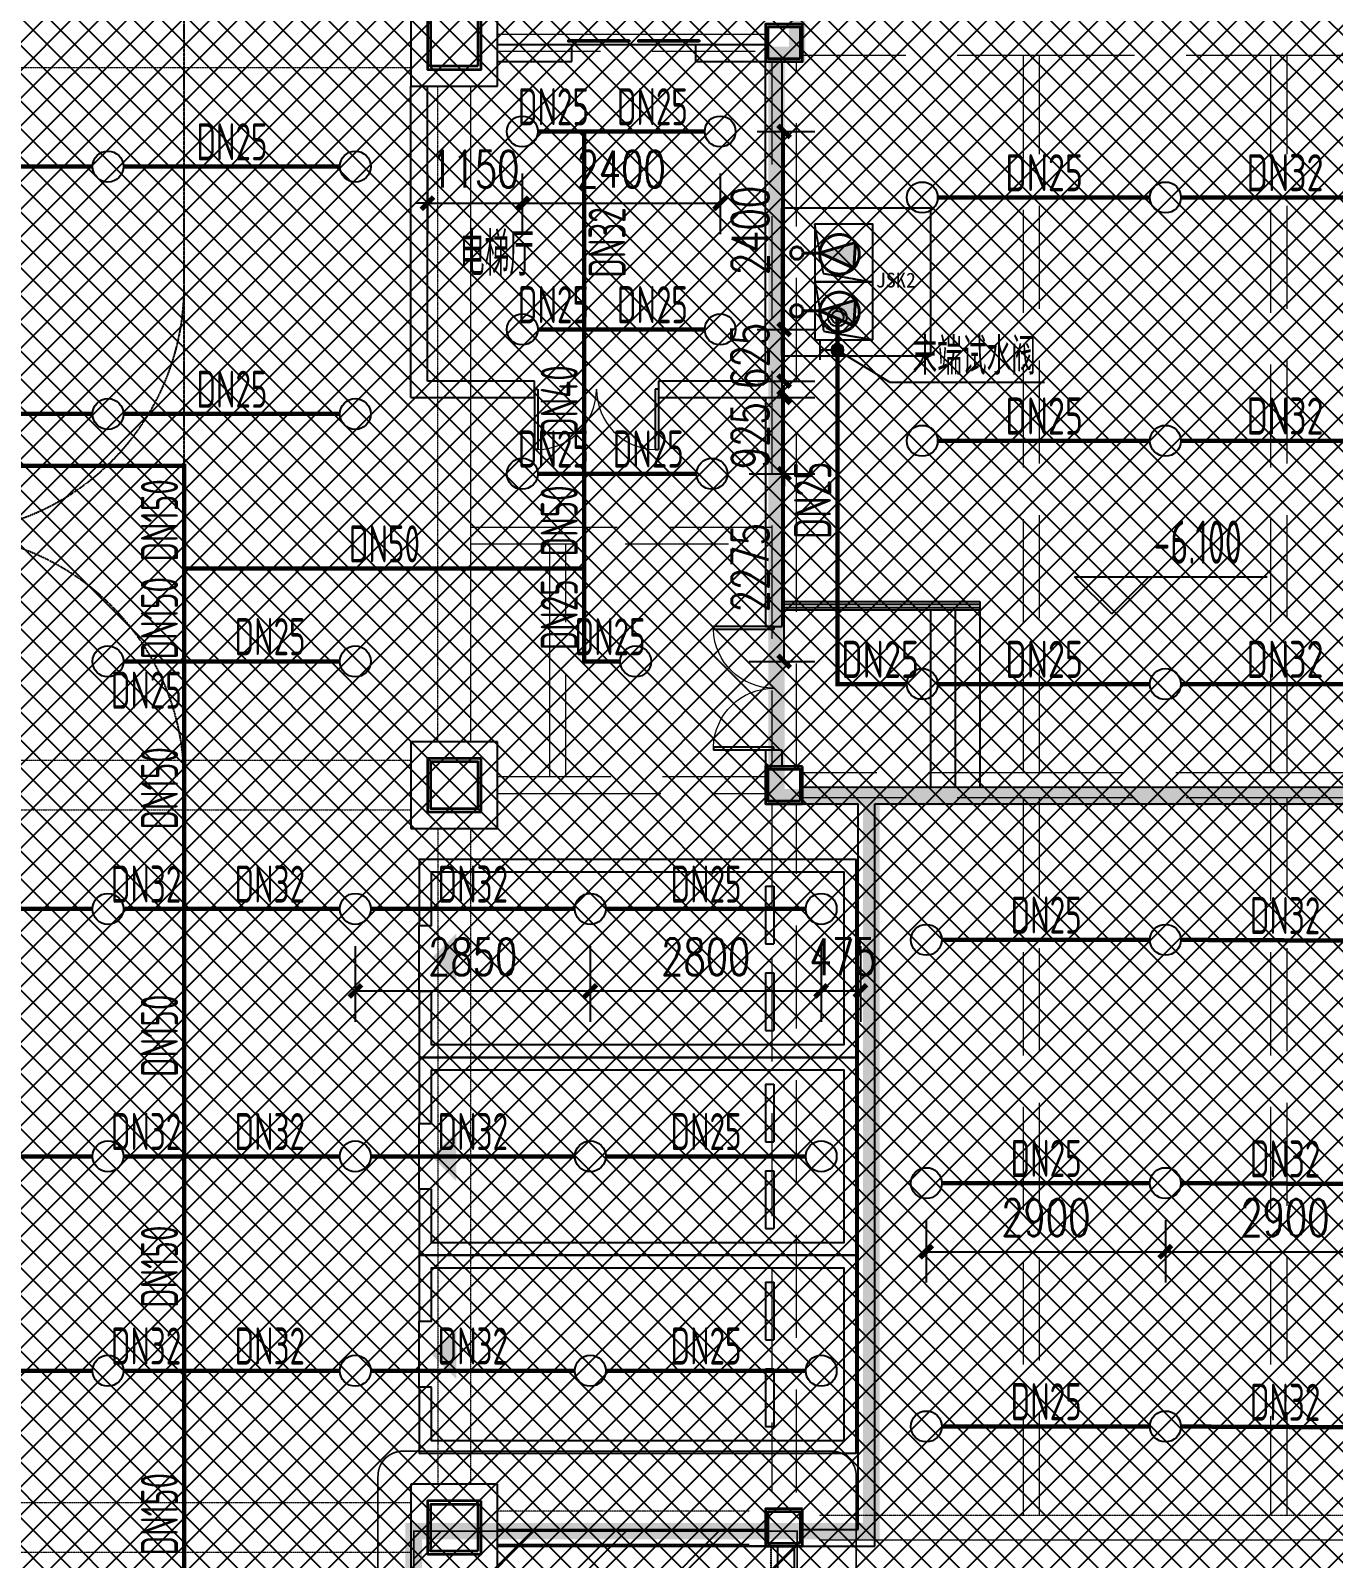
# Model space of a CAD drawing. Extents: x 6824721 to 16538177, y 2478193 to 6665639.
# Drawn here: x 8726125 to 8741927, y 2864326 to 2882850 of the extents above; entities that cross this region are included whole.
import ezdxf

# ---------------------------------------------------------------- set-up
doc = ezdxf.new("R2010")
doc.units = 0
doc.header["$LTSCALE"] = 10
for name, pattern in [('__DASH', [0.35, 0.25, -0.1]), ('CONTINOUS', [0]), ('DASH', [0.35, 0.25, -0.1]), ('DASHEDX2', [1.5, 1, -0.5]), ('排水', [1.1, 1, -0.1]), ('短虚线', [187.5, 125, -62.5])]:
    doc.linetypes.add(name, pattern=pattern)
for name, color, linetype in [('0-wo', 8, 'Continuous'), ('0-绿', 3, 'Continuous'), ('00-停车位', 67, 'Continuous'), ('S-梁-实线', 4, 'CONTINOUS'), ('S-梁-虚线', 4, 'DASH'), ('W-DIM_喷淋', 3, 'Continuous'), ('W-EQUIP_喷头', 7, 'Continuous'), ('W-PIPE-喷淋中', 6, 'Continuous'), ('W-TEXT_喷淋', 7, 'Continuous'), ('W-TWT_DIM', 3, 'Continuous'), ('W-VALVE_喷淋', 7, 'Continuous'), ('W-VALVE_废水', 7, 'Continuous'), ('WALL', 9, 'Continuous'), ('排水', 224, 'DASHEDX2'), ('集水坑', 4, 'Continuous')]:
    doc.layers.add(name, color=color, linetype=linetype)
doc.layers.add('GPS-污水', color=2, linetype='排水', lineweight=40)
doc.layers.add('钢梁', color=141, linetype='Continuous', lineweight=18)
doc.styles.add('8B2_02', font='tssdeng.shx', dxfattribs={"width": 0.7, "bigfont": 'TSSDCHN.shx'})
doc.styles.add('_TCH_DIM_T3', font='SIMPLEX', dxfattribs={"width": 0.705882, "bigfont": 'GBCBIG'})
doc.styles.add('_TWT_PIPEDN', font='TSSDENG', dxfattribs={"width": 0.8, "height": 3.5, "bigfont": 'TSSDCHN'})
doc.styles.get("Standard").update_dxf_attribs({"font": 'TSSDENG.shx', "width": 0.7, "bigfont": 'TSSDCHN.shx'})
doc.styles.add('黑体', font='simhei.ttf', dxfattribs={"width": 0.65})
doc.dimstyles.new('_TWT_ARCH&&150', dxfattribs={"dimtxt": 446.25, "dimasz": 150, "dimexe": 375, "dimexo": 450, "dimgap": 189.375, "dimtad": 1, "dimdec": 0, "dimzin": 0, "dimdsep": 46, "dimtxsty": '_TCH_DIM_T3', "dimblk": 'ARCHTICK', "dimcen": 0.09, "dimclrt": 7, "dimazin": 2, "dimtfac": 1, "dimtdec": 0, "dimtix": 1, "dimtmove": 2, "dimatfit": 3, "dimfxl": 0, "dimtolj": 1, "dimtzin": 0, "dimarcsym": 0})

# ---------------------------------------------------------------- blocks, each defined once
blk = doc.blocks.new('车位2400x5300')
at = {"layer": '00-停车位', "color": 251}
for p, q in [((-875, -1000), (-175, -1000)), ((-875, -1100), (-875, -1000)), ((-875, -1100), (-175, -1100)), ((-175, -1100), (-175, -1000)), ((175, -1000), (875, -1000)), ((175, -1100), (175, -1000)), ((175, -1100), (875, -1100)), ((875, -1100), (875, -1000)), ((400, -5300), (-400, -5300))]:
    blk.add_line(p, q, dxfattribs=at)
blk.add_lwpolyline([(400, -5150), (400, -5300), (1200, -5300), (1200, 0), (-1200, 0), (-1200, -5300), (-400, -5300), (-400, -5150), (-1050, -5150), (-1050, -150), (1050, -150), (1050, -5150), (400, -5150)], dxfattribs=at)
blk.add_lwpolyline([(0, -5150, 0, 600, 0), (0, -4850, 600, 600, 0)], format="xyseb", dxfattribs=at)
blk = doc.blocks.new('$DORLIB2D$00000127')
at = {"color": 0}
for points in [[(-0.533, 0.795), (-0.533, 0.69)], [(-0.033, 0.795), (-0.533, 0.795)], [(-0.033, 0.795), (-0.033, 0.69)], [(0.533, 0.795), (0.033, 0.795)], [(0.033, 0.795), (0.033, 0.69)], [(0.533, 0.795), (0.533, 0.69)], [(-0.033, 0.69), (-0.533, 0.69)], [(0.533, 0.69), (0.033, 0.69)], [(0.5, 0.5), (-0.5, 0.5)]]:
    blk.add_lwpolyline(points, dxfattribs=at)
blk = doc.blocks.new('$DorLib2D$00000002')
for p, q in [((-0.5, 0), (-0.5, 0.4875)), ((-0.475, 0.4875), (-0.5, 0.4875)), ((-0.475, 0), (-0.475, 0.4875)), ((0.475, 0), (0.475, 0.4875)), ((0.475, 0.4875), (0.5, 0.4875)), ((0.5, 0), (0.5, 0.4875)), ((-0.5, 0), (-0.475, 0)), ((0.5, 0), (0.475, 0))]:
    blk.add_line(p, q)
at = {"lineweight": 13}
for centre, start, end in [((-0.4875, 0), 0, 88.53072), ((0.4875, 0), 91.46928, 180)]:
    blk.add_arc(centre, 0.4875, start, end, dxfattribs=at)
blk = doc.blocks.new('$SB01_1')
h = blk.add_hatch(color=256)
h.dxf.hatch_style = 1
h.paths.add_polyline_path([(-0.381, -0.323), (0.5, 0), (-0.381, 0.323)])
h.paths.add_polyline_path([(0, 0), (0.002, 0), (0.002, 0.001), (0, 0.001)], flags=24)
h.paths.add_polyline_path([(0, -0.002), (0.003, -0.002), (0.003, -0.001), (0, -0.001)], flags=24)
h.paths.add_polyline_path([(0, -0.003), (0.003, -0.003), (0.003, -0.002), (0, -0.002)], flags=24)
for p, q in [((0.5, 0), (-0.381, 0.323)), ((-0.381, 0.323), (-0.381, -0.323)), ((0.5, 0), (-0.381, -0.323))]:
    blk.add_line(p, q)
blk.add_circle((0, 0), 0.5)
at = {"flags": 1}
for tag, p in [('UNIT', (0, 0)), ('SPEC', (0, -0.002)), ('WHAT', (0, -0.003))]:
    blk.add_attdef(tag, p, '', height=0.001, dxfattribs=at)
blk = doc.blocks.new('42pk')
at = {"layer": 'GPS-污水', "color": 8, "linetype": '排水'}
for p, q in [((437021, 779925), (437223, 779925)), ((437021, 779225), (437223, 779225))]:
    blk.add_line(p, q, dxfattribs=at)
for centre in [(436946, 779925), (436946, 779225)]:
    blk.add_circle(centre, 75, dxfattribs=at)
at = {"layer": '排水', "color": 8, "linetype": 'DASH'}
for points in [[(439807, 781715, 0, 0, 0), (439095, 781003, 160, 0, 0), (438671, 780579, 0, 0, 0)], [(439807, 777434, 0, 0, 0), (439095, 778146, 160, 0, 0), (438671, 778570, 0, 0, 0)]]:
    blk.add_lwpolyline(points, format="xyseb", dxfattribs=at)
at = {"layer": '集水坑', "color": 8, "linetype": 'DASH', "ltscale": 0.5}
blk.add_lwpolyline([(438566, 780475), (438566, 778675), (436766, 778675), (436766, 780475)], close=True, dxfattribs=at)
for points in [[(437160, 780275), (437265, 779679), (437860, 779575)], [(437166, 779575), (437271, 778979), (437866, 778875)]]:
    blk.add_lwpolyline(points, dxfattribs=at)
at = {"layer": '集水坑', "color": 8, "linetype": 'Continuous', "ltscale": 0.5}
for points in [[(437866, 779575), (437866, 780275), (437166, 780275), (437166, 779575)], [(437866, 778875), (437866, 779575), (437166, 779575), (437166, 778875)]]:
    blk.add_lwpolyline(points, close=True, dxfattribs=at)
at = {"layer": 'GPS-污水', "color": 8, "linetype": '排水', "xscale": -480.0000000000002, "yscale": 480.0000000000002, "zscale": 480.0000000000002, "rotation": 356.2535374729292}
for p in [(437463, 779911, 0), (437463, 779211, 0)]:
    blk.add_blockref('$SB01_1', p, dxfattribs=at)
at = {"layer": '0-绿', "color": 8, "linetype": 'DASH', "style": '黑体'}
blk.add_text('JSK2', height=179.2, dxfattribs=at).set_placement((437903, 779508, 0))
blk = doc.blocks.new('jkytk')
h = blk.add_hatch()
h.set_pattern_fill('ANSI31', color=252, scale=500)
h.set_pattern_definition([(45, (8493122.4, 3120586.9), (-561.266, 561.266), [])])
h.paths.add_polyline_path([(8430039, 2865302), (8425389, 2865302), (8425389, 2873302), (8430039, 2873302)])
at = {"color": 1, "const_width": 20}
blk.add_lwpolyline([(8430039, 2865302), (8425389, 2865302), (8425389, 2873302), (8430039, 2873302)], close=True, dxfattribs=at)
at = {"layer": 'WALL', "color": 1, "const_width": 200}
for points in [[(8430039, 2894552), (8430039, 2891202), (8429789, 2891202), (8429789, 2882202), (8447914, 2882202), (8447914, 2903527)], [(8461089, 2801002), (8461089, 2837102), (8454814, 2837102), (8454814, 2833302), (8430814, 2833302), (8430814, 2846002), (8425589, 2846002), (8425389, 2846002), (8425389, 2873302), (8430939, 2873302), (8430939, 2882202), (8429789, 2882202), (8429789, 2891202), (8430039, 2891202), (8430039, 2894552), (8426089, 2894552), (8425489, 2894552), (8425489, 2900852), (8425539, 2900852), (8425539, 2912202), (8431489, 2912202), (8431489, 2936327), (8397664, 2936327)], [(8447914, 2903527), (8447914, 2882202), (8430939, 2882202), (8430939, 2873302), (8425389, 2873302), (8425389, 2846002)]]:
    blk.add_lwpolyline(points, dxfattribs=at)
blk = doc.blocks.new('A$C1DE24FCE')
at = {"layer": '0-wo', "color": 8}
for p, q in [((450, 0), (0, 450)), ((0, 450), (2334, 450)), ((450, 0), (900, 450))]:
    blk.add_line(p, q, dxfattribs=at)
at = {"layer": '0-wo', "color": 8, "style": '8B2_02', "width": 0.6}
blk.add_text('-6.100', height=525, dxfattribs=at).set_placement((956, 607))
blk = doc.blocks.new('LIANGMOBAN')
at = {"layer": 'S-梁-实线', "lineweight": 18}
for p, q in [((1861991, 160253), (1861991, 168203)), ((1862316, 150528), (1865366, 150528)), ((1866216, 150578), (1874341, 150578))]:
    blk.add_line(p, q, dxfattribs=at)
at = {"layer": 'S-梁-虚线', "color": 8, "lineweight": 18}
for p, q in [((1853591, 168428), (1861266, 168428)), ((1861591, 160253), (1861591, 168203)), ((1861266, 160028), (1853591, 160028)), ((1853591, 159428), (1861266, 159428)), ((1861591, 159203), (1861591, 151253)), ((1861991, 151253), (1861991, 159203)), ((1861266, 151028), (1853591, 151028)), ((1865366, 150928), (1862316, 150928)), ((1866216, 150878), (1874341, 150878)), ((1853591, 150428), (1861266, 150428))]:
    blk.add_line(p, q, dxfattribs=at)
at = {"layer": '钢梁', "color": 8, "lineweight": 18}
for p, q in [((1865566, 168828), (1862316, 168828)), ((1862946, 162653), (1862946, 159828)), ((1863046, 159828), (1862316, 159828))]:
    blk.add_line(p, q, dxfattribs=at)
at = {"layer": '钢梁', "color": 8, "linetype": '短虚线', "lineweight": 18}
for p, q in [((1862316, 168628), (1865566, 168628)), ((1866016, 168578), (1868791, 168578)), ((1868691, 168578), (1868691, 159878)), ((1868791, 168578), (1871791, 168578)), ((1868891, 159878), (1868891, 168578)), ((1871691, 168578), (1871691, 159878)), ((1871791, 168578), (1874566, 168578)), ((1871891, 159878), (1871891, 168578)), ((1865641, 168503), (1865641, 162754)), ((1865941, 162753), (1865941, 168503)), ((1863046, 162853), (1861991, 162853)), ((1865641, 162853), (1863046, 162853)), ((1861991, 162653), (1865641, 162653)), ((1863146, 159828), (1863146, 162653)), ((1865641, 162753), (1865641, 159953)), ((1865941, 159953), (1865941, 162753)), ((1868791, 159878), (1866016, 159878)), ((1871791, 159878), (1868791, 159878)), ((1874516, 159878), (1871791, 159878)), ((1865566, 159828), (1863046, 159828)), ((1862316, 159628), (1863046, 159628)), ((1863046, 159628), (1865566, 159628)), ((1865641, 159503), (1865641, 151153)), ((1865941, 151153), (1865941, 159503)), ((1866016, 159578), (1868791, 159578)), ((1868691, 159578), (1868691, 150878)), ((1868791, 159578), (1871791, 159578)), ((1868891, 150878), (1868891, 159578)), ((1871691, 159578), (1871691, 150878)), ((1871791, 159578), (1874516, 159578)), ((1871891, 150878), (1871891, 159578))]:
    blk.add_line(p, q, dxfattribs=at)
blk = doc.blocks.new('_ArchTick')
at = {"color": 0, "linetype": 'ByBlock', "const_width": 0.4}
blk.add_lwpolyline([(-0.5, -0.5), (0.5, 0.5)], dxfattribs=at)
blk = doc.blocks.new('*D364')
at = {"layer": 'Defpoints', "color": 0, "transparency": 16777216}
for p in [(8736989, 2868876), (8739889, 2868876), (8739889, 2868045)]:
    blk.add_point(p, dxfattribs=at)
at = {"layer": 'W-TWT_DIM', "color": 0, "lineweight": -2, "transparency": 16777216}
for p, q in [((8736989, 2868426), (8736989, 2867670)), ((8739889, 2868426), (8739889, 2867670)), ((8736989, 2868045), (8739889, 2868045))]:
    blk.add_line(p, q, dxfattribs=at)
at = {"layer": 'W-TWT_DIM', "color": 0, "lineweight": -2, "transparency": 16777216, "xscale": 150, "yscale": 150, "zscale": 150, "rotation": 180}
blk.add_blockref('_ArchTick', (8736989, 2868045), dxfattribs=at)
at = {"layer": 'W-TWT_DIM', "color": 0, "lineweight": -2, "transparency": 16777216, "xscale": 150, "yscale": 150, "zscale": 150}
blk.add_blockref('_ArchTick', (8739889, 2868045), dxfattribs=at)
at = {"layer": 'W-TWT_DIM', "color": 7, "transparency": 16777216, "insert": (8738439, 2868458), "char_height": 446.2, "attachment_point": 5, "style": '_TCH_DIM_T3'}
blk.add_mtext('\\A1;2900', dxfattribs=at)
blk = doc.blocks.new('*D365')
at = {"layer": 'Defpoints', "color": 0, "transparency": 16777216}
for p in [(8739889, 2868876), (8742789, 2868876), (8742789, 2868045)]:
    blk.add_point(p, dxfattribs=at)
at = {"layer": 'W-TWT_DIM', "color": 0, "lineweight": -2, "transparency": 16777216}
for p, q in [((8739889, 2868426), (8739889, 2867670)), ((8742789, 2868426), (8742789, 2867670)), ((8739889, 2868045), (8742789, 2868045))]:
    blk.add_line(p, q, dxfattribs=at)
at = {"layer": 'W-TWT_DIM', "color": 0, "lineweight": -2, "transparency": 16777216, "xscale": 150, "yscale": 150, "zscale": 150, "rotation": 180}
blk.add_blockref('_ArchTick', (8739889, 2868045), dxfattribs=at)
at = {"layer": 'W-TWT_DIM', "color": 0, "lineweight": -2, "transparency": 16777216, "xscale": 150, "yscale": 150, "zscale": 150}
blk.add_blockref('_ArchTick', (8742789, 2868045), dxfattribs=at)
at = {"layer": 'W-TWT_DIM', "color": 7, "transparency": 16777216, "insert": (8741339, 2868458), "char_height": 446.2, "attachment_point": 5, "style": '_TCH_DIM_T3'}
blk.add_mtext('\\A1;2900', dxfattribs=at)
blk = doc.blocks.new('*D448')
at = {"layer": 'Defpoints', "color": 0, "transparency": 16777216}
for p in [(8734389, 2878401), (8735264, 2878401), (8734389, 2877476)]:
    blk.add_point(p, dxfattribs=at)
at = {"layer": 'W-TWT_DIM', "color": 0, "lineweight": -2, "transparency": 16777216}
for p, q in [((8734839, 2878401), (8735639, 2878401)), ((8735264, 2878401), (8735264, 2878551)), ((8735264, 2877476), (8735264, 2878401)), ((8734839, 2877476), (8735639, 2877476)), ((8735264, 2877476), (8735264, 2877326))]:
    blk.add_line(p, q, dxfattribs=at)
at = {"layer": 'W-TWT_DIM', "color": 0, "lineweight": -2, "transparency": 16777216, "xscale": 150, "yscale": 150, "zscale": 150}
for p, rotation in [((8735264, 2878401), 270), ((8735264, 2877476), 90)]:
    blk.add_blockref('_ArchTick', p, dxfattribs=dict(at, rotation=rotation))
at = {"layer": 'W-TWT_DIM', "color": 7, "transparency": 16777216, "insert": (8734852, 2877939), "char_height": 446.2, "attachment_point": 5, "rotation": 90, "style": '_TCH_DIM_T3'}
blk.add_mtext('\\A1;925', dxfattribs=at)
blk = doc.blocks.new('*D449')
at = {"layer": 'Defpoints', "color": 0, "transparency": 16777216}
for p in [(8734389, 2877476), (8735264, 2877476), (8734389, 2875201)]:
    blk.add_point(p, dxfattribs=at)
at = {"layer": 'W-TWT_DIM', "color": 0, "lineweight": -2, "transparency": 16777216}
for p, q in [((8734839, 2877476), (8735639, 2877476)), ((8735264, 2875201), (8735264, 2877476)), ((8734839, 2875201), (8735639, 2875201))]:
    blk.add_line(p, q, dxfattribs=at)
at = {"layer": 'W-TWT_DIM', "color": 0, "lineweight": -2, "transparency": 16777216, "xscale": 150, "yscale": 150, "zscale": 150}
for p, rotation in [((8735264, 2877476), 90), ((8735264, 2875201), 270)]:
    blk.add_blockref('_ArchTick', p, dxfattribs=dict(at, rotation=rotation))
at = {"layer": 'W-TWT_DIM', "color": 7, "transparency": 16777216, "insert": (8734852, 2876339), "char_height": 446.2, "attachment_point": 5, "rotation": 90, "style": '_TCH_DIM_T3'}
blk.add_mtext('\\A1;2275', dxfattribs=at)
blk = doc.blocks.new('*D942')
at = {"layer": 'Defpoints', "color": 0, "transparency": 16777216}
for p in [(8730064, 2872201), (8732914, 2872201), (8732914, 2871207)]:
    blk.add_point(p, dxfattribs=at)
at = {"layer": 'W-TWT_DIM', "color": 0, "lineweight": -2, "transparency": 16777216}
for p, q in [((8730064, 2871751), (8730064, 2870832)), ((8732914, 2871751), (8732914, 2870832)), ((8730064, 2871207), (8732914, 2871207))]:
    blk.add_line(p, q, dxfattribs=at)
at = {"layer": 'W-TWT_DIM', "color": 0, "lineweight": -2, "transparency": 16777216, "xscale": 150, "yscale": 150, "zscale": 150, "rotation": 180}
blk.add_blockref('_ArchTick', (8730064, 2871207), dxfattribs=at)
at = {"layer": 'W-TWT_DIM', "color": 0, "lineweight": -2, "transparency": 16777216, "xscale": 150, "yscale": 150, "zscale": 150}
blk.add_blockref('_ArchTick', (8732914, 2871207), dxfattribs=at)
at = {"layer": 'W-TWT_DIM', "color": 7, "transparency": 16777216, "insert": (8731489, 2871620), "char_height": 446.2, "attachment_point": 5, "style": '_TCH_DIM_T3'}
blk.add_mtext('\\A1;2850', dxfattribs=at)
blk = doc.blocks.new('*D943')
at = {"layer": 'Defpoints', "color": 0, "transparency": 16777216}
for p in [(8732914, 2872201), (8735714, 2872201), (8735714, 2871207)]:
    blk.add_point(p, dxfattribs=at)
at = {"layer": 'W-TWT_DIM', "color": 0, "lineweight": -2, "transparency": 16777216}
for p, q in [((8732914, 2871751), (8732914, 2870832)), ((8735714, 2871751), (8735714, 2870832)), ((8732914, 2871207), (8735714, 2871207))]:
    blk.add_line(p, q, dxfattribs=at)
at = {"layer": 'W-TWT_DIM', "color": 0, "lineweight": -2, "transparency": 16777216, "xscale": 150, "yscale": 150, "zscale": 150, "rotation": 180}
blk.add_blockref('_ArchTick', (8732914, 2871207), dxfattribs=at)
at = {"layer": 'W-TWT_DIM', "color": 0, "lineweight": -2, "transparency": 16777216, "xscale": 150, "yscale": 150, "zscale": 150}
blk.add_blockref('_ArchTick', (8735714, 2871207), dxfattribs=at)
at = {"layer": 'W-TWT_DIM', "color": 7, "transparency": 16777216, "insert": (8734314, 2871620), "char_height": 446.2, "attachment_point": 5, "style": '_TCH_DIM_T3'}
blk.add_mtext('\\A1;2800', dxfattribs=at)
blk = doc.blocks.new('*D944')
at = {"layer": 'Defpoints', "color": 0, "transparency": 16777216}
for p in [(8735714, 2872201), (8736189, 2872201), (8736189, 2871207)]:
    blk.add_point(p, dxfattribs=at)
at = {"layer": 'W-TWT_DIM', "color": 0, "lineweight": -2, "transparency": 16777216}
for p, q in [((8735714, 2871751), (8735714, 2870832)), ((8736189, 2871751), (8736189, 2870832)), ((8735714, 2871207), (8736189, 2871207))]:
    blk.add_line(p, q, dxfattribs=at)
at = {"layer": 'W-TWT_DIM', "color": 0, "lineweight": -2, "transparency": 16777216, "xscale": 150, "yscale": 150, "zscale": 150, "rotation": 180}
blk.add_blockref('_ArchTick', (8735714, 2871207), dxfattribs=at)
at = {"layer": 'W-TWT_DIM', "color": 0, "lineweight": -2, "transparency": 16777216, "xscale": 150, "yscale": 150, "zscale": 150}
blk.add_blockref('_ArchTick', (8736189, 2871207), dxfattribs=at)
at = {"layer": 'W-TWT_DIM', "color": 7, "transparency": 16777216, "insert": (8735979, 2871620), "char_height": 446.2, "attachment_point": 5, "style": '_TCH_DIM_T3'}
blk.add_mtext('\\A1;475', dxfattribs=at)
blk = doc.blocks.new('*D1020')
at = {"layer": 'Defpoints', "color": 0, "transparency": 16777216}
for p in [(8734489, 2881626), (8735264, 2881626), (8734489, 2879226)]:
    blk.add_point(p, dxfattribs=at)
at = {"layer": 'W-TWT_DIM', "color": 0, "lineweight": -2, "transparency": 16777216}
for p, q in [((8734939, 2881626), (8735639, 2881626)), ((8735264, 2879226), (8735264, 2881626)), ((8734939, 2879226), (8735639, 2879226))]:
    blk.add_line(p, q, dxfattribs=at)
at = {"layer": 'W-TWT_DIM', "color": 0, "lineweight": -2, "transparency": 16777216, "xscale": 150, "yscale": 150, "zscale": 150}
for p, rotation in [((8735264, 2881626), 90), ((8735264, 2879226), 270)]:
    blk.add_blockref('_ArchTick', p, dxfattribs=dict(at, rotation=rotation))
at = {"layer": 'W-TWT_DIM', "color": 7, "transparency": 16777216, "insert": (8734852, 2880426), "char_height": 446.2, "attachment_point": 5, "rotation": 90, "style": '_TCH_DIM_T3'}
blk.add_mtext('\\A1;2400', dxfattribs=at)
blk = doc.blocks.new('*D1021')
at = {"layer": 'Defpoints', "color": 0, "transparency": 16777216}
for p in [(8734489, 2879226), (8735264, 2879226), (8734489, 2878601)]:
    blk.add_point(p, dxfattribs=at)
at = {"layer": 'W-TWT_DIM', "color": 0, "lineweight": -2, "transparency": 16777216}
for p, q in [((8734939, 2879226), (8735639, 2879226)), ((8735264, 2878601), (8735264, 2879226)), ((8734939, 2878601), (8735639, 2878601))]:
    blk.add_line(p, q, dxfattribs=at)
at = {"layer": 'W-TWT_DIM', "color": 0, "lineweight": -2, "transparency": 16777216, "xscale": 150, "yscale": 150, "zscale": 150}
for p, rotation in [((8735264, 2879226), 90), ((8735264, 2878601), 270)]:
    blk.add_blockref('_ArchTick', p, dxfattribs=dict(at, rotation=rotation))
at = {"layer": 'W-TWT_DIM', "color": 7, "transparency": 16777216, "insert": (8734851, 2878901), "char_height": 446.2, "attachment_point": 5, "rotation": 90, "style": '_TCH_DIM_T3'}
blk.add_mtext('\\A1;625', dxfattribs=at)
blk = doc.blocks.new('*D1022')
at = {"layer": 'Defpoints', "color": 0, "transparency": 16777216}
for p in [(8730939, 2881567), (8732089, 2881567), (8732089, 2880756)]:
    blk.add_point(p, dxfattribs=at)
at = {"layer": 'W-TWT_DIM', "color": 0, "lineweight": -2, "transparency": 16777216}
for p, q in [((8730939, 2881117), (8730939, 2880381)), ((8732089, 2881117), (8732089, 2880381)), ((8730939, 2880756), (8730789, 2880756)), ((8730939, 2880756), (8732089, 2880756)), ((8732089, 2880756), (8732239, 2880756))]:
    blk.add_line(p, q, dxfattribs=at)
at = {"layer": 'W-TWT_DIM', "color": 0, "lineweight": -2, "transparency": 16777216, "xscale": 150, "yscale": 150, "zscale": 150}
blk.add_blockref('_ArchTick', (8730939, 2880756), dxfattribs=at)
at = {"layer": 'W-TWT_DIM', "color": 0, "lineweight": -2, "transparency": 16777216, "xscale": 150, "yscale": 150, "zscale": 150, "rotation": 180}
blk.add_blockref('_ArchTick', (8732089, 2880756), dxfattribs=at)
at = {"layer": 'W-TWT_DIM', "color": 7, "transparency": 16777216, "insert": (8731514, 2881169), "char_height": 446.2, "attachment_point": 5, "style": '_TCH_DIM_T3'}
blk.add_mtext('\\A1;1150', dxfattribs=at)
blk = doc.blocks.new('*D1023')
at = {"layer": 'Defpoints', "color": 0, "transparency": 16777216}
for p in [(8732089, 2881567), (8734489, 2881567), (8734489, 2880756)]:
    blk.add_point(p, dxfattribs=at)
at = {"layer": 'W-TWT_DIM', "color": 0, "lineweight": -2, "transparency": 16777216}
for p, q in [((8732089, 2881117), (8732089, 2880381)), ((8734489, 2881117), (8734489, 2880381)), ((8732089, 2880756), (8734489, 2880756))]:
    blk.add_line(p, q, dxfattribs=at)
at = {"layer": 'W-TWT_DIM', "color": 0, "lineweight": -2, "transparency": 16777216, "xscale": 150, "yscale": 150, "zscale": 150, "rotation": 180}
blk.add_blockref('_ArchTick', (8732089, 2880756), dxfattribs=at)
at = {"layer": 'W-TWT_DIM', "color": 0, "lineweight": -2, "transparency": 16777216, "xscale": 150, "yscale": 150, "zscale": 150}
blk.add_blockref('_ArchTick', (8734489, 2880756), dxfattribs=at)
at = {"layer": 'W-TWT_DIM', "color": 7, "transparency": 16777216, "insert": (8733289, 2881169), "char_height": 446.2, "attachment_point": 5, "style": '_TCH_DIM_T3'}
blk.add_mtext('\\A1;2400', dxfattribs=at)
blk = doc.blocks.new('$TwtSys$00000125')
blk.add_circle((0, 0, 0), 1)
blk = doc.blocks.new('$VALVE$00000497')
for p, q in [((78, 138), (-78, 138)), ((0, 50), (0, 138))]:
    blk.add_line(p, q)
at = {"const_width": 49.6}
blk.add_lwpolyline([(25, 0, 1), (-25, 0, 1)], format="xyb", close=True, dxfattribs=at)
blk.add_circle((0, 0), 50)

msp = doc.modelspace()

# ---------------------------------------------------------------- hatches: boundary and pattern name
h = msp.add_hatch()
h.set_pattern_fill('ANSI37', color=8, scale=150)
h.set_pattern_definition([(45, (8303016.86, 2710265.2), (-168.3798, 168.3798), []), (135, (8303016.86, 2710265.2), (-168.3798, -168.3798), [])])
h.paths.add_polyline_path([(8824414.1, 2949451.5), (8824414.1, 2935151.5), (8842714.1, 2935151.5), (8842714.1, 2879526.5), (8827964.1, 2879526.5), (8827964.1, 2881476.5), (8830839.1, 2881476.5), (8830939.1, 2886876.5), (8804334.6, 2886876.5), (8804142.3, 2820149.7), (8833564.1, 2820152.3), (8833564.1, 2817714.5), (8841204.8, 2810768), (8839163.9, 2808501.4), (8843102.6, 2804955), (8820829.2, 2780217.9), (8820829.2, 2770055.4), (8785124.6, 2730401.5), (8708264.1, 2730401.5), (8708264.1, 2736351.5), (8695014.1, 2750701.5), (8695014.1, 2775001.5), (8703014.1, 2775002.8), (8703014.1, 2949451.5), (8712039.3, 2949451.5)])
at = {"layer": 'W-PIPE-喷淋中'}
for points in [[(8727989.1, 2877574), (8727989.1, 2877600.2), (8728015.3, 2877600.2)], [(8727989.1, 2877574), (8728015.3, 2877574), (8728015.3, 2877600.2)], [(8732837.7, 2875201.5), (8732837.7, 2875175.2), (8732811.4, 2875175.2)], [(8732837.7, 2875201.5), (8732811.4, 2875201.5), (8732811.4, 2875175.2)], [(8735910.5, 2874926.5), (8735910.5, 2874900.2), (8735884.2, 2874900.2)], [(8735910.5, 2874926.5), (8735884.2, 2874926.5), (8735884.2, 2874900.2)]]:
    msp.add_hatch(color=256, dxfattribs=at).paths.add_polyline_path(points)

# ---------------------------------------------------------------- linework, layer by layer
at = {"layer": '0-wo', "color": 8}
for p, q in [((8730739.1, 2883226.5), (8730739.1, 2882176.5)), ((8730739.1, 2883226.5), (8730739.1, 2882176.5)), ((8731789.1, 2882176.5), (8731789.1, 2883226.5)), ((8731789.1, 2882176.5), (8731789.1, 2883226.5)), ((8735039.1, 2882926.5), (8735039.1, 2882476.5)), ((8735489.1, 2882476.5), (8735489.1, 2882926.5)), ((8732689.1, 2882676.5), (8731789.1, 2882676.5)), ((8732689.1, 2882476.5), (8732689.1, 2882676.5)), ((8735039.1, 2882676.5), (8734189.1, 2882676.5)), ((8734189.1, 2882676.5), (8734189.1, 2882476.5)), ((8731789.1, 2882476.5), (8732689.1, 2882476.5)), ((8734189.1, 2882476.5), (8735039.1, 2882476.5)), ((8735039.1, 2882476.5), (8735489.1, 2882476.5)), ((8735039.1, 2878601.5), (8735039.1, 2882476.5)), ((8735239.1, 2878501.5), (8735239.1, 2882476.5)), ((8730739.1, 2882176.5), (8731789.1, 2882176.5)), ((8730739.1, 2882176.5), (8731789.1, 2882176.5)), ((8730739.1, 2878401.5), (8730739.1, 2882176.5)), ((8730939.1, 2878601.5), (8730939.1, 2882176.5)), ((8732239.1, 2878601.5), (8730939.1, 2878601.5)), ((8732239.1, 2878401.5), (8732239.1, 2878601.5)), ((8735039.1, 2878601.5), (8733739.1, 2878601.5)), ((8733739.1, 2878601.5), (8733739.1, 2878401.5)), ((8730739.1, 2878401.5), (8732239.1, 2878401.5)), ((8733739.1, 2878401.5), (8735039.1, 2878401.5)), ((8735039.1, 2878401.5), (8735039.1, 2875626.5)), ((8735239.1, 2875626.5), (8735239.1, 2878501.5)), ((8735039.1, 2875626.5), (8735239.1, 2875626.5)), ((8731789.1, 2874226.5), (8730739.1, 2874226.5)), ((8730739.1, 2874226.5), (8730739.1, 2873176.5)), ((8731789.1, 2873176.5), (8731789.1, 2874226.5)), ((8735239.1, 2874126.5), (8735039.1, 2874126.5)), ((8735039.1, 2874126.5), (8735039.1, 2873926.5)), ((8735239.1, 2873926.5), (8735239.1, 2874126.5)), ((8735489.1, 2873926.5), (8735039.1, 2873926.5)), ((8735039.1, 2873926.5), (8735039.1, 2873476.5)), ((8735489.1, 2873476.5), (8735489.1, 2873926.5)), ((8735489.1, 2873676.5), (8736264.1, 2873676.5)), ((8736264.1, 2873676.5), (8744039.1, 2873676.5)), ((8735039.1, 2873476.5), (8735489.1, 2873476.5)), ((8735489.1, 2873476.5), (8736164.1, 2873476.5)), ((8736164.1, 2864676.5), (8736164.1, 2873476.5)), ((8736364.1, 2864476.5), (8736364.1, 2873476.5)), ((8736364.1, 2873476.5), (8744039.1, 2873476.5)), ((8730739.1, 2873176.5), (8731789.1, 2873176.5)), ((8731789.1, 2865226.5), (8730739.1, 2865226.5)), ((8730739.1, 2865226.5), (8730739.1, 2864176.5)), ((8731789.1, 2865226.5), (8730739.1, 2865226.5)), ((8730739.1, 2865226.5), (8730739.1, 2864176.5)), ((8731789.1, 2864176.5), (8731789.1, 2865226.5)), ((8731789.1, 2864176.5), (8731789.1, 2865226.5)), ((8735489.1, 2864926.5), (8735039.1, 2864926.5)), ((8735039.1, 2864926.5), (8735039.1, 2864476.5)), ((8735489.1, 2864476.5), (8735489.1, 2864926.5)), ((8731789.1, 2864676.5), (8735039.1, 2864676.5)), ((8735489.1, 2864676.5), (8736164.1, 2864676.5)), ((8731789.1, 2864476.5), (8735039.1, 2864476.5)), ((8735039.1, 2864476.5), (8735489.1, 2864476.5)), ((8735189.1, 2859401.5), (8735189.1, 2864476.5)), ((8735389.1, 2859501.5), (8735389.1, 2864476.5)), ((8735489.1, 2864476.5), (8736364.1, 2864476.5))]:
    msp.add_line(p, q, dxfattribs=at)
at = {"layer": '0-wo', "color": 8, "linetype": '__DASH'}
for p, q in [((8735039.1, 2864476.5), (8731789.1, 2864476.5)), ((8735107.1, 2861326.5), (8735107.1, 2864476.5))]:
    msp.add_line(p, q, dxfattribs=at)
at = {"layer": '0-wo', "color": 8, "linetype": '__DASH', "ltscale": 1.5}
for points in [[(8779889.1, 2937489), (8779889.1, 2818201.5, -0.4142136), (8776889.1, 2815201.5), (8730989.1, 2815201.5, -0.4142136), (8727989.1, 2818201.5), (8727989.1, 2937489)], [(8724989.1, 2876751.5, 0.4142136), (8727989.1, 2879751.5)], [(8724989.1, 2876751.5, -0.4142136), (8727989.1, 2873751.5)]]:
    msp.add_lwpolyline(points, format="xyb", dxfattribs=at)
at = {"layer": '0-wo', "color": 8, "lineweight": 35}
for points in [[(8731589.1, 2883026.5), (8730939.1, 2883026.5), (8730939.1, 2882376.5), (8731589.1, 2882376.5)], [(8731549.1, 2882416.5), (8730979.1, 2882416.5), (8730979.1, 2882986.5), (8731549.1, 2882986.5)], [(8735489.1, 2882926.5), (8735039.1, 2882926.5), (8735039.1, 2882476.5), (8735489.1, 2882476.5)], [(8735459.1, 2882506.5), (8735069.1, 2882506.5), (8735069.1, 2882896.5), (8735459.1, 2882896.5)], [(8731589.1, 2874026.5), (8730939.1, 2874026.5), (8730939.1, 2873376.5), (8731589.1, 2873376.5)], [(8731549.1, 2873416.5), (8730979.1, 2873416.5), (8730979.1, 2873986.5), (8731549.1, 2873986.5)], [(8735489.1, 2873926.5), (8735039.1, 2873926.5), (8735039.1, 2873476.5), (8735489.1, 2873476.5)], [(8735459.1, 2873506.5), (8735069.1, 2873506.5), (8735069.1, 2873896.5), (8735459.1, 2873896.5)], [(8731589.1, 2865026.5), (8730939.1, 2865026.5), (8730939.1, 2864376.5), (8731589.1, 2864376.5)], [(8731549.1, 2864416.5), (8730979.1, 2864416.5), (8730979.1, 2864986.5), (8731549.1, 2864986.5)], [(8735489.1, 2864926.5), (8735039.1, 2864926.5), (8735039.1, 2864476.5), (8735489.1, 2864476.5)], [(8735459.1, 2864506.5), (8735069.1, 2864506.5), (8735069.1, 2864896.5), (8735459.1, 2864896.5)]]:
    msp.add_lwpolyline(points, close=True, dxfattribs=at)
at = {"layer": '0-wo', "color": 8}
for points in [[(8735239.1, 2875926.5), (8737639.1, 2875926.5)], [(8735239.1, 2875896.5), (8737639.1, 2875896.5)], [(8735239.1, 2875856.5), (8737639.1, 2875856.5)], [(8735239.1, 2875826.5), (8735239.1, 2875826.5), (8737639.1, 2875826.5)], [(8737039.1, 2875826.5), (8737039.1, 2873676.5)], [(8737339.1, 2875826.5), (8737339.1, 2873676.5)], [(8737639.1, 2875926.5), (8737639.1, 2873676.5)]]:
    msp.add_lwpolyline(points, dxfattribs=at)
at = {"layer": '0-wo', "color": 8, "linetype": 'DASH', "const_width": 20}
msp.add_lwpolyline([(8730639.1, 2865626.5), (8735839.1, 2865626.5, -0.4142136), (8736139.1, 2865326.5), (8736139.1, 2855126.5, -0.4142136), (8735839.1, 2854826.5), (8730639.1, 2854826.5, -0.4142136), (8730339.1, 2855126.5), (8730339.1, 2865326.5, -0.4142136)], format="xyb", close=True, dxfattribs=at)
at = {"layer": 'W-DIM_喷淋'}
for p, q in [((8735910.5, 2878977), (8736548.4, 2878587.4)), ((8736548.4, 2878587.4), (8738420.5, 2878587.4))]:
    msp.add_line(p, q, dxfattribs=at)
at = {"layer": 'W-PIPE-喷淋中', "ltscale": 1.5, "const_width": 52.5}
for points in [[(8732276.6, 2881626.5), (8732837.7, 2881626.5)], [(8732837.7, 2881626.5), (8732837.7, 2879226.5)], [(8732837.7, 2881626.5), (8734301.6, 2881626.5)], [(8724251.6, 2881201.5), (8726876.6, 2881201.5)], [(8727251.6, 2881201.5), (8729876.6, 2881201.5)], [(8739701.6, 2880826.5), (8737126.6, 2880826.5)], [(8742601.6, 2880826.5), (8740076.6, 2880826.5)], [(8735910.5, 2879375.3), (8735910.5, 2874926.5)], [(8732837.7, 2879226.5), (8732276.6, 2879226.5)], [(8734301.6, 2879226.5), (8732837.7, 2879226.5)], [(8732837.7, 2879226.5), (8732837.7, 2877476.5)], [(8724251.6, 2878201.5), (8726876.6, 2878201.5)], [(8727251.6, 2878201.5), (8729876.6, 2878201.5)], [(8739701.6, 2877876.5), (8737126.6, 2877876.5)], [(8742601.6, 2877876.5), (8740076.6, 2877876.5)], [(8713673.8, 2877574), (8727989.1, 2877574)], [(8727989.1, 2876326.5), (8727989.1, 2877574)], [(8732276.6, 2877476.5), (8732837.7, 2877476.5)], [(8732837.7, 2877476.5), (8734201.6, 2877476.5)], [(8732837.7, 2877476.5), (8732837.7, 2876326.5)], [(8727989.1, 2875201.5), (8727989.1, 2876326.5)], [(8732837.7, 2876326.5), (8727989.1, 2876326.5)], [(8732837.7, 2876326.5), (8732837.7, 2875201.5)], [(8727989.1, 2875201.5), (8727251.6, 2875201.5)], [(8729876.6, 2875201.5), (8727989.1, 2875201.5)], [(8727989.1, 2872201.5), (8727989.1, 2875201.5)], [(8733276.6, 2875201.5), (8732837.7, 2875201.5)], [(8736751.6, 2874926.5), (8735910.5, 2874926.5)], [(8739701.6, 2874926.5), (8737126.6, 2874926.5)], [(8742601.6, 2874926.5), (8740076.6, 2874926.5)], [(8726876.6, 2872201.5), (8724251.6, 2872201.5)], [(8727989.1, 2872201.5), (8727251.6, 2872201.5)], [(8729876.6, 2872201.5), (8727989.1, 2872201.5)], [(8727989.1, 2869201.5), (8727989.1, 2872201.5)], [(8730251.6, 2872201.5), (8732726.6, 2872201.5)], [(8733101.6, 2872201.5), (8735526.6, 2872201.5)], [(8737176.6, 2871826.5), (8739701.6, 2871826.5)], [(8742601.6, 2871814.8), (8740076.6, 2871825.7)], [(8726876.6, 2869201.5), (8724251.6, 2869201.5)], [(8727989.1, 2869201.5), (8727251.6, 2869201.5)], [(8729876.6, 2869201.5), (8727989.1, 2869201.5)], [(8727989.1, 2866601.5), (8727989.1, 2869201.5)], [(8730251.6, 2869201.5), (8732726.6, 2869201.5)], [(8733101.6, 2869201.5), (8735526.6, 2869201.5)], [(8737176.6, 2868876.5), (8739701.6, 2868876.5)], [(8742601.6, 2868864.8), (8740076.6, 2868875.7)], [(8726876.6, 2866601.5), (8724251.6, 2866601.5)], [(8727989.1, 2866601.5), (8727251.6, 2866601.5)], [(8727989.1, 2866601.5), (8729876.6, 2866601.5)], [(8727989.1, 2863201.5), (8727989.1, 2866601.5)], [(8730251.6, 2866601.5), (8732726.6, 2866601.5)], [(8733101.6, 2866601.5), (8735526.6, 2866601.5)], [(8737176.6, 2865926.5), (8739701.6, 2865926.5)], [(8740076.6, 2865925.7), (8742601.6, 2865914.8)]]:
    msp.add_lwpolyline(points, dxfattribs=at)
at = {"layer": 'W-VALVE_废水'}
for radius in [112.5, 75]:
    msp.add_circle((8735910.5, 2879375.3), radius, dxfattribs=at)

# ---------------------------------------------------------------- block references
for name, p in [('jkytk', (305383.7, -8645.8)), ('A$C1DE24FCE', (8738787.1, 2875778.5))]:
    msp.add_blockref(name, p)
at = {"layer": '0-wo'}
msp.add_blockref('42pk', (8298472.7, 2100226.9), dxfattribs=at)
at = {"layer": '0-wo', "color": 8, "zscale": 200}
for name, p, xscale, yscale in [('$DORLIB2D$00000127', (8733439.1, 2882576.5), 1500, 200), ('$DorLib2D$00000002', (8732989.1, 2878501.5), -1500, -1500)]:
    msp.add_blockref(name, p, dxfattribs=dict(at, xscale=xscale, yscale=yscale))
at = {"layer": '0-wo', "color": 8, "xscale": -1500, "yscale": 1500, "zscale": 200, "rotation": 90}
msp.add_blockref('$DorLib2D$00000002', (8735139.1, 2874876.5), dxfattribs=at)
at = {"layer": '0-wo', "color": 8, "rotation": 270}
for p in [(8736139.1, 2871601.5), (8736139.1, 2869201.5), (8736139.1, 2866801.5)]:
    msp.add_blockref('车位2400x5300', p, dxfattribs=at)
at = {"layer": 'W-EQUIP_喷头', "xscale": 187.5, "yscale": 187.5, "zscale": 187.5}
for p in [(8732089.1, 2881626.5), (8734489.1, 2881626.5), (8727064.1, 2881201.5), (8730064.1, 2881201.5), (8736939.1, 2880826.5), (8739889.1, 2880826.5), (8732089.1, 2879226.5), (8734489.1, 2879226.5), (8727064.1, 2878201.5), (8730064.1, 2878201.5), (8736939.1, 2877876.5), (8739889.1, 2877876.5), (8732089.1, 2877476.5), (8734389.1, 2877476.5), (8727064.1, 2875201.5), (8730064.1, 2875201.5), (8733464.1, 2875201.5), (8736939.1, 2874926.5), (8739889.1, 2874926.5), (8727064.1, 2872201.5), (8730064.1, 2872201.5), (8732914.1, 2872201.5), (8735714.1, 2872201.5), (8736989.1, 2871826.5), (8739889.1, 2871826.5), (8727064.1, 2869201.5), (8730064.1, 2869201.5), (8732914.1, 2869201.5), (8735714.1, 2869201.5), (8736989.1, 2868876.5), (8739889.1, 2868876.5), (8727064.1, 2866601.5), (8730064.1, 2866601.5), (8732914.1, 2866601.5), (8735714.1, 2866601.5), (8736989.1, 2865926.5), (8739889.1, 2865926.5)]:
    msp.add_blockref('$TwtSys$00000125', p, dxfattribs=at)
at = {"layer": 'W-VALVE_喷淋', "xscale": 1.5, "yscale": -1.5, "zscale": 1.5, "rotation": 270}
msp.add_blockref('$VALVE$00000497', (8735910.5, 2878977), dxfattribs=at)
at = {"layer": '钢梁', "color": 6}
msp.add_blockref('LIANGMOBAN', (6869472.7, 2713973), dxfattribs=at)

# ---------------------------------------------------------------- texts
at = {"layer": '0-wo', "color": 6, "style": '8B2_02', "width": 0.6}
msp.add_text('电梯厅', height=525, dxfattribs=at).set_placement((8731332.4, 2879876.7))
at = {"layer": 'W-DIM_喷淋', "color": 7, "style": '8B2_02', "width": 0.7}
msp.add_text('末端试水阀', height=450, dxfattribs=at).set_placement((8736822.5, 2878677.4))
at = {"layer": 'W-TEXT_喷淋'}
for s, style, width, p in [('DN25', '_TWT_PIPEDN', 0.64, (8732036.9, 2881701.5)), ('DN25', '_TWT_PIPEDN', 0.64, (8733236.9, 2881701.5)), ('DN25', '_TWT_PIPEDN', 0.64, (8728137.6, 2881276.5)), ('DN25', '8B2_02', 0.7, (8737947.6, 2880901.5)), ('DN25', '_TWT_PIPEDN', 0.64, (8728137.6, 2878276.5)), ('DN25', '8B2_02', 0.7, (8737947.6, 2877951.5)), ('DN25', '_TWT_PIPEDN', 0.64, (8732036.9, 2877551.5)), ('DN25', '_TWT_PIPEDN', 0.64, (8733186.9, 2877551.5)), ('DN50', '_TWT_PIPEDN', 0.64, (8729986.9, 2876401.5)), ('DN25', '_TWT_PIPEDN', 0.64, (8728600.1, 2875276.5)), ('DN25', '_TWT_PIPEDN', 0.64, (8732724.4, 2875276.5)), ('DN25', '8B2_02', 0.7, (8735958.3, 2875001.5)), ('DN25', '8B2_02', 0.7, (8737947.6, 2875001.5)), ('DN25', '_TWT_PIPEDN', 0.64, (8727100.1, 2874628)), ('DN32', '_TWT_PIPEDN', 0.64, (8727100.1, 2872276.5)), ('DN32', '_TWT_PIPEDN', 0.64, (8728600.1, 2872276.5)), ('DN32', '_TWT_PIPEDN', 0.64, (8731062.6, 2872276.5)), ('DN25', '_TWT_PIPEDN', 0.64, (8733887.6, 2872276.5)), ('DN25', '_TWT_PIPEDN', 0.64, (8738012.6, 2871901.5)), ('DN32', '_TWT_PIPEDN', 0.64, (8727100.1, 2869276.5)), ('DN32', '_TWT_PIPEDN', 0.64, (8728600.1, 2869276.5)), ('DN32', '_TWT_PIPEDN', 0.64, (8731062.6, 2869276.5)), ('DN25', '_TWT_PIPEDN', 0.64, (8733887.6, 2869276.5)), ('DN25', '_TWT_PIPEDN', 0.64, (8738012.6, 2868951.5)), ('DN32', '_TWT_PIPEDN', 0.64, (8727100.1, 2866676.5)), ('DN32', '_TWT_PIPEDN', 0.64, (8728600.1, 2866676.5)), ('DN32', '_TWT_PIPEDN', 0.64, (8731062.6, 2866676.5)), ('DN25', '_TWT_PIPEDN', 0.64, (8733887.6, 2866676.5)), ('DN25', '_TWT_PIPEDN', 0.64, (8738012.6, 2866001.5))]:
    msp.add_text(s, height=450, dxfattribs=dict(at, style=style, width=width)).set_placement(p)
for s, rotation, style, width, p in [('DN32', 0.00002, '8B2_02', 0.7, (8740872.6, 2880901.5)), ('DN32', 90, '_TWT_PIPEDN', 0.64, (8733342.5, 2879854.9)), ('DN25', 0.00001, '_TWT_PIPEDN', 0.64, (8732036.9, 2879301.5)), ('DN25', 0.00001, '_TWT_PIPEDN', 0.64, (8733236.9, 2879301.5)), ('DN40', 90, '_TWT_PIPEDN', 0.64, (8732762.7, 2877925)), ('DN32', 0.00002, '8B2_02', 0.7, (8740872.6, 2877951.5)), ('DN25', 90, '8B2_02', 0.7, (8735835.5, 2876684.4)), ('DN150', 90, '_TWT_PIPEDN', 0.64, (8727914.1, 2876413)), ('DN50', 90, '_TWT_PIPEDN', 0.64, (8732762.7, 2876475)), ('DN150', 90, '_TWT_PIPEDN', 0.64, (8727914.1, 2875226.7)), ('DN25', 90, '_TWT_PIPEDN', 0.64, (8732762.7, 2875337.5)), ('DN32', 0.00002, '8B2_02', 0.7, (8740872.6, 2875001.5)), ('DN150', 90, '_TWT_PIPEDN', 0.64, (8727914.1, 2873164.2)), ('DN32', 359.75305, '_TWT_PIPEDN', 0.64, (8740912.9, 2871897.1)), ('DN150', 90, '_TWT_PIPEDN', 0.64, (8727914.1, 2870164.2)), ('DN32', 359.75305, '_TWT_PIPEDN', 0.64, (8740912.9, 2868947.1)), ('DN150', 90, '_TWT_PIPEDN', 0.64, (8727914.1, 2867364.2)), ('DN32', 359.75305, '_TWT_PIPEDN', 0.64, (8740912.9, 2865997.1)), ('DN150', 90, '_TWT_PIPEDN', 0.64, (8727914.1, 2864364.2))]:
    msp.add_text(s, height=450, rotation=rotation, dxfattribs=dict(at, style=style, width=width)).set_placement(p)

# ---------------------------------------------------------------- dimensions: what is measured, and where the dimension line sits
at = {"layer": 'W-TWT_DIM'}
for p1, p2, distance, picture, middle in [((8730939.1, 2881567.1), (8732089.1, 2881567.1), -810.9, '*D1022', (8731514.1, 2881168.7)), ((8732089.1, 2881567.1), (8734489.1, 2881567.1), -810.9, '*D1023', (8733289.1, 2881168.7)), ((8734489.1, 2879226.5), (8734489.1, 2881626.5), -775, '*D1020', (8734851.6, 2880426.5)), ((8734389.1, 2877476.5), (8734389.1, 2878401.5), -875, '*D448', (8734851.6, 2877939)), ((8734389.1, 2875201.5), (8734389.1, 2877476.5), -875, '*D449', (8734851.6, 2876339)), ((8730064.1, 2872201.5), (8732914.1, 2872201.5), -994.2, '*D942', (8731489.1, 2871619.8)), ((8732914.1, 2872201.5), (8735714.1, 2872201.5), -994.2, '*D943', (8734314.1, 2871619.8)), ((8736989.1, 2868876.5), (8739889.1, 2868876.5), -831.1, '*D364', (8738439.1, 2868457.9)), ((8739889.1, 2868876.5), (8742789.1, 2868876.5), -831.1, '*D365', (8741339.1, 2868457.9))]:
    dim = msp.add_aligned_dim(p1=p1, p2=p2, distance=distance, dimstyle='_TWT_ARCH&&150', dxfattribs=at)
    dim.commit()
    dim.dimension.update_dxf_attribs({"geometry": picture, "text_midpoint": middle})
for base, p1, p2, angle, picture, middle in [((8735264.1, 2879226.5), (8734489.1, 2878601.5), (8734489.1, 2879226.5), 90, '*D1021', (8734851.3, 2878901.5)), ((8736189.1, 2871207.3), (8735714.1, 2872201.5), (8736189.1, 2872201.5), 0, '*D944', (8735978.7, 2871619.8))]:
    dim = msp.add_linear_dim(base=base, p1=p1, p2=p2, angle=angle, dimstyle='_TWT_ARCH&&150', dxfattribs=at)
    dim.commit()
    dim.dimension.update_dxf_attribs({"geometry": picture, "text_midpoint": middle, "dimtype": 129})

doc.saveas('drawing.dxf')
